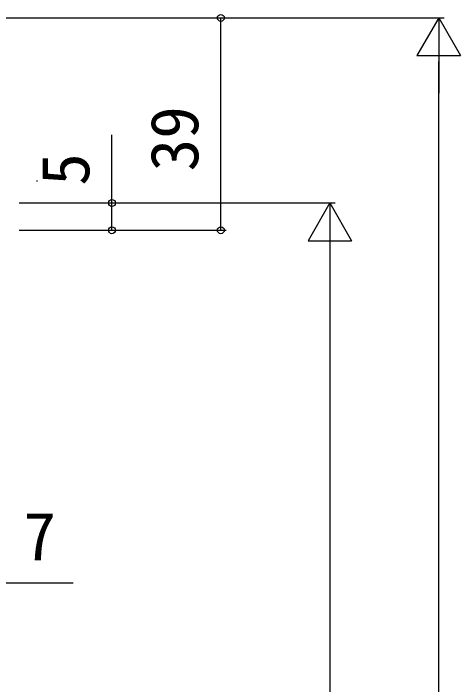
# Model space of a CAD drawing. Units: millimetres, scale not verified. Extents: x -525 to 525, y -804 to 800.
# Drawn here: x -253.2 to -171.1, y -264.3 to -141 of the extents above; entities that cross this region are included whole.
import ezdxf
from ezdxf.enums import TextEntityAlignment as Align

# ---------------------------------------------------------------- set-up
doc = ezdxf.new("R2010")
doc.units = ezdxf.units.MM
doc.header["$LTSCALE"] = 4
doc.layers.add('0-5_YKK_D', color=6, linetype='Continuous')
doc.layers.add('0-7_YSS_K', color=3, linetype='Continuous')
doc.styles.add('ＭＳ ゴシック', font='')
doc.styles.get('ＭＳ ゴシック').set_extended_font_data('MS Gothic')

msp = doc.modelspace()

# ---------------------------------------------------------------- linework, layer by layer
at = {"layer": '0-5_YKK_D'}
for p, q in [((-252.085, -141.797), (-174.085, -141.797)), ((-252.085, -141.797), (-214.085, -141.797)), ((-215.085, -180.797), (-215.085, -141.797)), ((-175.085, -141.797), (-179.085, -148.725)), ((-175.085, -141.797), (-171.085, -148.725)), ((-175.085, -141.797), (-175.085, -155.653)), ((-179.085, -148.725), (-171.085, -148.725)), ((-175.085, -463.794), (-175.085, -149.797)), ((-252.085, -175.796), (-234.085, -175.796)), ((-250.075, -175.796), (-194.085, -175.796)), ((-195.085, -175.796), (-199.085, -182.724)), ((-195.085, -175.796), (-191.085, -182.724)), ((-195.085, -175.796), (-195.085, -189.652)), ((-252.085, -180.797), (-214.085, -180.797)), ((-252.085, -180.797), (-234.085, -180.797)), ((-199.085, -182.724), (-191.085, -182.724)), ((-195.085, -183.796), (-195.085, -454.792))]:
    msp.add_line(p, q, dxfattribs=at)
for points in [[(-235.085, -180.797), (-235.085, -175.796), (-235.085, -163.291)], [(-262.081, -245.557), (-255.085, -245.557), (-242.208, -245.557)]]:
    msp.add_lwpolyline(points, dxfattribs=at)
for centre in [(-215.085, -141.797), (-235.085, -175.796), (-235.085, -180.797), (-215.085, -180.797)]:
    msp.add_circle(centre, 0.637, dxfattribs=at)
at = {"layer": '0-7_YSS_K'}
msp.add_line((-248.746, -171.795), (-248.946, -171.795), dxfattribs=at)
msp.add_lwpolyline([(-234.191, -129.297), (-255.085, -129.297), (-255.085, -141.797), (-234.191, -141.797)], dxfattribs=at)

# ---------------------------------------------------------------- texts
at = {"layer": '0-5_YKK_D', "style": 'ＭＳ ゴシック'}
for s, p in [('39', (-216.585, -169.99)), ('5', (-236.585, -172.632))]:
    msp.add_text(s, height=8.798, rotation=90, dxfattribs=at).set_placement(p, align=Align.BOTTOM_LEFT)
msp.add_text('7', height=8.798, dxfattribs=at).set_placement((-251.344, -244.057), align=Align.BOTTOM_LEFT)

doc.saveas('drawing.dxf')
